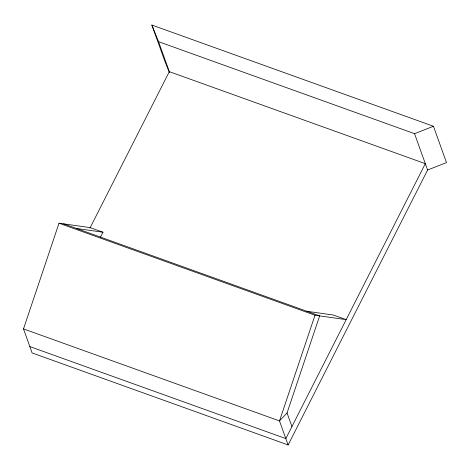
<?xml version="1.0" encoding="UTF-8"?>
<svg xmlns="http://www.w3.org/2000/svg" width="470" height="470" viewBox="0 0 470 470"><rect width="100%" height="100%" fill="white"/><g stroke="black" fill="none" stroke-linecap="round" stroke-linejoin="round"><path stroke-width="0.7" d="M169.464 72.691L164.911 61.382L151.869 25.045L433.457 126.26L446.5 162.596L427.6 170.022L288.116 444.955L32.124 352.941L23.5 328.906L59.014 223.203L90.187 227.633L102.989 232.233L100.345 237.45M306.863 311.281L333.383 315.047L346.184 319.647L315.006 315.217L279.491 420.92L288.116 444.955M23.5 328.906L279.491 420.92L287.047 412.942L319.665 315.881L63.673 223.867M89.952 228.103L169.323 71.651L425.315 163.666L285.836 438.592L29.845 346.584M151.869 25.045L158.566 41.677L414.558 133.692L433.457 126.26M76.469 228.467L102.989 232.233M59.014 223.203L315.006 315.217M414.558 133.692L427.6 170.022M158.566 41.677L169.394 71.84M287.047 412.942L291.941 426.566"/></g></svg>
